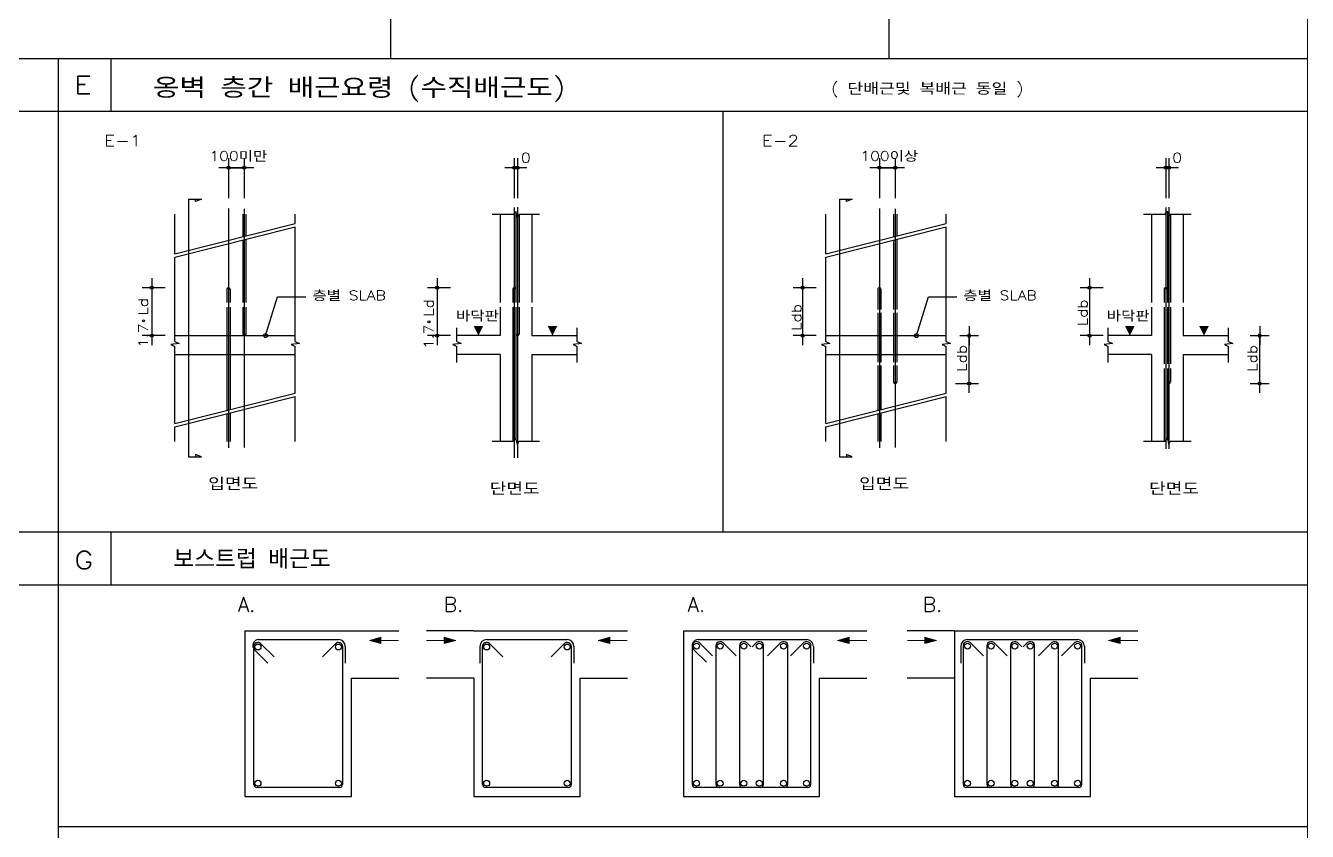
# Model space of a CAD drawing. Header units: millimetres. Extents: x 2237537 to 2823092, y 532110 to 734861.
# Drawn here: x 2773567 to 2806223, y 557364 to 577889 of the extents above; entities that cross this region are included whole.
import ezdxf
from ezdxf.lldxf.tags import DXFTag

# ---------------------------------------------------------------- set-up
doc = ezdxf.new("R2010")
doc.units = ezdxf.units.MM
doc.header["$LTSCALE"] = 300
doc.header["$MEASUREMENT"] = 0
doc.layers.get('0').update_dxf_attribs({"lineweight": 0})
for name, color, linetype in [('1', 1, 'DASHED'), ('2', 2, 'Continuous'), ('4', 4, 'Continuous'), ('9', 9, 'Continuous'), ('CEN', 1, 'CEN'), ('H', 1, 'Continuous'), ('T1', 2, 'Continuous'), ('WAL', 3, 'Continuous')]:
    doc.layers.add(name, color=color, linetype=linetype)
doc.layers.add('text', color=7, linetype='Continuous', lineweight=30)
doc.styles.add('HS', font='romans__.ttf', dxfattribs={"width": 1.1, "bigfont": 'ghs'})
tags = doc.linetypes.add('CEN', pattern=[62, 60, -1, 0, -1]).pattern_tags.tags
tags[10:11] = [DXFTag(74, 4), DXFTag(75, 0), DXFTag(340, '0'), DXFTag(46, 1.0), DXFTag(50, 0.0), DXFTag(44, 0.0), DXFTag(45, 0.0)]
tags[8:9] = [DXFTag(74, 4), DXFTag(75, 0), DXFTag(340, '0'), DXFTag(46, 1.0), DXFTag(50, 0.0), DXFTag(44, 0.0), DXFTag(45, 0.0)]
tags[6:7] = [DXFTag(74, 4), DXFTag(75, 0), DXFTag(340, '0'), DXFTag(46, 1.0), DXFTag(50, 0.0), DXFTag(44, 0.0), DXFTag(45, 0.0)]
tags[4:5] = [DXFTag(74, 4), DXFTag(75, 0), DXFTag(340, '0'), DXFTag(46, 1.0), DXFTag(50, 0.0), DXFTag(44, 0.0), DXFTag(45, 0.0)]
tags = doc.linetypes.add('CENTER', pattern=[45, 40, -2, 1, -2]).pattern_tags.tags
tags[10:11] = [DXFTag(74, 4), DXFTag(75, 0), DXFTag(340, '0'), DXFTag(46, 1.0), DXFTag(50, 0.0), DXFTag(44, 0.0), DXFTag(45, 0.0)]
tags[8:9] = [DXFTag(74, 4), DXFTag(75, 0), DXFTag(340, '0'), DXFTag(46, 1.0), DXFTag(50, 0.0), DXFTag(44, 0.0), DXFTag(45, 0.0)]
tags[6:7] = [DXFTag(74, 4), DXFTag(75, 0), DXFTag(340, '0'), DXFTag(46, 1.0), DXFTag(50, 0.0), DXFTag(44, 0.0), DXFTag(45, 0.0)]
tags[4:5] = [DXFTag(74, 4), DXFTag(75, 0), DXFTag(340, '0'), DXFTag(46, 1.0), DXFTag(50, 0.0), DXFTag(44, 0.0), DXFTag(45, 0.0)]
tags = doc.linetypes.add('DASHED', pattern=[3, 2, -1]).pattern_tags.tags
tags[6:7] = [DXFTag(74, 4), DXFTag(75, 0), DXFTag(340, '0'), DXFTag(46, 1.0), DXFTag(50, 0.0), DXFTag(44, 0.0), DXFTag(45, 0.0)]
tags[4:5] = [DXFTag(74, 4), DXFTag(75, 0), DXFTag(340, '0'), DXFTag(46, 1.0), DXFTag(50, 0.0), DXFTag(44, 0.0), DXFTag(45, 0.0)]
tags = doc.linetypes.add('HIDDEN', pattern=[2, 1, -1]).pattern_tags.tags
tags[6:7] = [DXFTag(74, 4), DXFTag(75, 0), DXFTag(340, '0'), DXFTag(46, 1.0), DXFTag(50, 0.0), DXFTag(44, 0.0), DXFTag(45, 0.0)]
tags[4:5] = [DXFTag(74, 4), DXFTag(75, 0), DXFTag(340, '0'), DXFTag(46, 1.0), DXFTag(50, 0.0), DXFTag(44, 0.0), DXFTag(45, 0.0)]

# ---------------------------------------------------------------- blocks, each defined once
blk = doc.blocks.new('PO10')
at = {"layer": '2'}
for p, q in [((0, 30), (0, -30)), ((30, 0), (-30, 0))]:
    blk.add_line(p, q, dxfattribs=at)
at = {"layer": 'WAL'}
blk.add_circle((0, 0), 5, dxfattribs=at)
blk = doc.blocks.new('25')
at = {"layer": '4'}
blk.add_circle((0, 0), 12.5, dxfattribs=at)

msp = doc.modelspace()

# ---------------------------------------------------------------- linework, layer by layer
for p, q in [((2806223.2, 588710.5, 1086.7), (2806223.2, 542189, 1086.7)), ((2782324.2, 562229.6, 1086.7), (2782620.7, 562309, 1086.7)), ((2782324.2, 562229.6, 1086.7), (2782620.7, 562150.1, 1086.7)), ((2782620.7, 562309, 1086.7), (2782620.7, 562150.1, 1086.7)), ((2782620.7, 562229.6, 1086.7), (2783069.4, 562229.6, 1086.7)), ((2784229.1, 562229.6, 1086.7), (2783780.4, 562229.6, 1086.7)), ((2784229.1, 562309, 1086.7), (2784229.1, 562150.1, 1086.7)), ((2784525.6, 562229.6, 1086.7), (2784229.1, 562309, 1086.7)), ((2784525.6, 562229.6, 1086.7), (2784229.1, 562150.1, 1086.7)), ((2788151.2, 562229.6, 1086.7), (2788447.6, 562309, 1086.7)), ((2788151.2, 562229.6, 1086.7), (2788447.6, 562150.1, 1086.7)), ((2788447.6, 562309, 1086.7), (2788447.6, 562150.1, 1086.7)), ((2788447.6, 562229.6, 1086.7), (2788896.4, 562229.6, 1086.7)), ((2794251.8, 562229.6, 1086.7), (2794548.2, 562309, 1086.7)), ((2794251.8, 562229.6, 1086.7), (2794548.2, 562150.1, 1086.7)), ((2794548.2, 562309, 1086.7), (2794548.2, 562150.1, 1086.7)), ((2794548.2, 562229.6, 1086.7), (2794997, 562229.6, 1086.7)), ((2796480, 562229.6, 1086.7), (2796031.2, 562229.6, 1086.7)), ((2796776.5, 562229.6, 1086.7), (2796480, 562309, 1086.7)), ((2796480, 562309, 1086.7), (2796480, 562150.1, 1086.7)), ((2796776.5, 562229.6, 1086.7), (2796480, 562150.1, 1086.7)), ((2801155.5, 562229.6, 1086.7), (2801452, 562309, 1086.7)), ((2801155.5, 562229.6, 1086.7), (2801452, 562150.1, 1086.7)), ((2801452, 562309, 1086.7), (2801452, 562150.1, 1086.7)), ((2801452, 562229.6, 1086.7), (2801900.8, 562229.6, 1086.7))]:
    msp.add_line(p, q)
for points in [[(2782324.2, 562229.6, 1086.7), (2782620.7, 562309, 1086.7), (2782620.7, 562150.1, 1086.7)], [(2784525.6, 562229.6, 1086.7), (2784229.1, 562309, 1086.7), (2784229.1, 562150.1, 1086.7)], [(2788151.2, 562229.6, 1086.7), (2788447.6, 562309, 1086.7), (2788447.6, 562150.1, 1086.7)], [(2794251.8, 562229.6, 1086.7), (2794548.2, 562309, 1086.7), (2794548.2, 562150.1, 1086.7)], [(2796776.5, 562229.6, 1086.7), (2796480, 562309, 1086.7), (2796480, 562150.1, 1086.7)], [(2801155.5, 562229.6, 1086.7), (2801452, 562309, 1086.7), (2801452, 562150.1, 1086.7)]]:
    msp.add_solid(points)
at = {"layer": '1', "color": 7}
for p, q in [((2740136.6, 577055.5, 1086.7), (2806223.2, 577055.5, 1086.7)), ((2774396.4, 577055.5, 1086.7), (2774396.4, 542411.6, 1086.7)), ((2740136.6, 575713.3, 1086.7), (2806223.2, 575713.3, 1086.7)), ((2740136.6, 564990.2, 1086.7), (2806223.2, 564990.2, 1086.7)), ((2740136.6, 563648, 1086.7), (2806223.2, 563648, 1086.7)), ((2774396.4, 557484.1, 1086.7), (2806223.2, 557484.1, 1086.7))]:
    msp.add_line(p, q, dxfattribs=at)
at = {"layer": '1', "color": 7, "elevation": 1086.7}
for points in [[(2775738.6, 577055.5), (2775738.6, 575713.3)], [(2775738.6, 564990.2), (2775738.6, 563648)]]:
    msp.add_lwpolyline(points, dxfattribs=at)
at = {"layer": '2'}
for p, q in [((2778734.3, 574269.6, 1086.7), (2779137, 574269.6, 1086.7)), ((2778734.3, 574269.6, 1086.7), (2778734.3, 573494.2, 1086.7)), ((2779137, 574269.6, 1086.7), (2779137, 573494.2, 1086.7)), ((2786017.7, 574269.3, 1086.7), (2786017.7, 573493.9, 1086.7)), ((2786098.2, 574269.3, 1086.7), (2786098.2, 573493.9, 1086.7)), ((2795318.1, 574269.6, 1086.7), (2795318.1, 573494.2, 1086.7)), ((2795318.1, 574269.6, 1086.7), (2795720.7, 574269.6, 1086.7)), ((2795720.7, 574269.6, 1086.7), (2795720.7, 573494.2, 1086.7)), ((2802615.2, 574269.3, 1086.7), (2802615.2, 573493.9, 1086.7)), ((2802695.8, 574269.3, 1086.7), (2802695.8, 573493.9, 1086.7)), ((2786006.2, 573088.1, 1086.7), (2786051.9, 573164.2, 1086.7)), ((2786051.9, 573164.2, 1086.7), (2786096.7, 572996.5, 1086.7)), ((2802603.8, 573088.1, 1086.7), (2802649.5, 573164.2, 1086.7)), ((2802649.5, 573164.2, 1086.7), (2802694.2, 572996.5, 1086.7)), ((2777366.6, 572076.3, 1086.7), (2777366.6, 573088.1, 1086.7)), ((2777366.6, 572076.3, 1086.7), (2780434.8, 572849.5, 1086.7)), ((2780434.8, 572849.5, 1086.7), (2780434.8, 573088.1, 1086.7)), ((2785454, 573088.1, 1086.7), (2786006.2, 573088.1, 1086.7)), ((2785655.3, 573088.1, 1086.7), (2785655.3, 570836.5, 1086.7)), ((2786096.7, 572996.5, 1086.7), (2786134, 573088.1, 1086.7)), ((2786134, 573088.1, 1086.7), (2786661.9, 573088.1, 1086.7)), ((2786460.6, 573088.1, 1086.7), (2786460.6, 570836.5, 1086.7)), ((2793950.4, 572076.3, 1086.7), (2793950.4, 573088.1, 1086.7)), ((2793950.4, 572076.3, 1086.7), (2797018.6, 572849.5, 1086.7)), ((2797018.6, 572849.5, 1086.7), (2797018.6, 573088.1, 1086.7)), ((2802051.5, 573088.1, 1086.7), (2802603.8, 573088.1, 1086.7)), ((2802252.8, 573088.1, 1086.7), (2802252.8, 570836.5, 1086.7)), ((2802694.2, 572996.5, 1086.7), (2802731.6, 573088.1, 1086.7)), ((2802731.6, 573088.1, 1086.7), (2803259.5, 573088.1, 1086.7)), ((2803058.1, 573088.1, 1086.7), (2803058.1, 570836.5, 1086.7)), ((2777366.6, 571993.2, 1086.7), (2780434.8, 572766.4, 1086.7)), ((2780434.8, 569843.2, 1086.7), (2780434.8, 572766.4, 1086.7)), ((2793950.4, 571993.2, 1086.7), (2797018.6, 572766.4, 1086.7)), ((2797018.6, 569843.2, 1086.7), (2797018.6, 572766.4, 1086.7)), ((2777366.6, 569843.2, 1086.7), (2777366.6, 571993.2, 1086.7)), ((2793950.4, 569843.2, 1086.7), (2793950.4, 571993.2, 1086.7)), ((2776779, 571212, 1086.7), (2776779, 569993, 1086.7)), ((2777123.7, 571212, 1086.7), (2776779, 571212, 1086.7)), ((2784395.4, 571212, 1086.7), (2784050.7, 571212, 1086.7)), ((2784050.7, 571212, 1086.7), (2784050.7, 569993, 1086.7)), ((2793707.5, 571212, 1086.7), (2793362.7, 571212, 1086.7)), ((2793362.7, 571212, 1086.7), (2793362.7, 569993, 1086.7)), ((2800673.9, 571212, 1086.7), (2800673.9, 569993, 1086.7)), ((2801018.6, 571212, 1086.7), (2800673.9, 571212, 1086.7)), ((2779679.6, 569993, 1086.7), (2779987.2, 570982.6, 1086.7)), ((2779987.2, 570982.6, 1086.7), (2780709.6, 570982.6, 1086.7)), ((2796263.3, 569993, 1086.7), (2796571, 570982.6, 1086.7)), ((2796571, 570982.6, 1086.7), (2797293.3, 570982.6, 1086.7)), ((2785655.3, 570715.6, 1086.7), (2785655.3, 569993, 1086.7)), ((2786460.6, 570715.6, 1086.7), (2786460.6, 569993, 1086.7)), ((2802252.8, 570715.6, 1086.7), (2802252.8, 569993, 1086.7)), ((2803058.1, 570715.6, 1086.7), (2803058.1, 569993, 1086.7)), ((2784550.3, 569843.2, 1086.7), (2784550.3, 570194.4, 1086.7)), ((2787618.4, 569843.2, 1086.7), (2787618.4, 570194.4, 1086.7)), ((2801147.8, 569843.2, 1086.7), (2801147.8, 570194.4, 1086.7)), ((2804216, 569843.2, 1086.7), (2804216, 570194.4, 1086.7)), ((2777123.7, 569993, 1086.7), (2776779, 569993, 1086.7)), ((2784395.4, 569993, 1086.7), (2784050.7, 569993, 1086.7)), ((2785655.3, 569993, 1086.7), (2784550.3, 569993, 1086.7)), ((2786460.6, 569993, 1086.7), (2787618.4, 569993, 1086.7)), ((2793707.5, 569993, 1086.7), (2793362.7, 569993, 1086.7)), ((2793707.5, 569993, 1086.7), (2793362.7, 569993, 1086.7)), ((2797606.3, 568774, 1086.7), (2797606.3, 569993, 1086.7)), ((2801018.6, 569993, 1086.7), (2800673.9, 569993, 1086.7)), ((2801018.6, 569993, 1086.7), (2800673.9, 569993, 1086.7)), ((2802252.8, 569993, 1086.7), (2801147.8, 569993, 1086.7)), ((2803058.1, 569993, 1086.7), (2804216, 569993, 1086.7)), ((2805008.2, 568774, 1086.7), (2805008.2, 569993, 1086.7)), ((2777476.8, 569795.2, 1086.7), (2777264.2, 569770.4, 1086.7)), ((2777264.2, 569770.4, 1086.7), (2777366.6, 569713.2, 1086.7)), ((2777366.6, 569843.2, 1086.7), (2777476.8, 569795.2, 1086.7)), ((2777366.6, 567749.8, 1086.7), (2777366.6, 569713.2, 1086.7)), ((2780545, 569795.2, 1086.7), (2780332.4, 569770.4, 1086.7)), ((2780332.4, 569770.4, 1086.7), (2780434.8, 569713.2, 1086.7)), ((2780434.8, 569843.2, 1086.7), (2780545, 569795.2, 1086.7)), ((2780434.8, 568523, 1086.7), (2780434.8, 569713.2, 1086.7)), ((2784660.4, 569795.2, 1086.7), (2784447.9, 569770.4, 1086.7)), ((2784447.9, 569770.4, 1086.7), (2784550.3, 569713.2, 1086.7)), ((2784550.3, 569843.2, 1086.7), (2784660.4, 569795.2, 1086.7)), ((2784550.3, 569308.5, 1086.7), (2784550.3, 569713.2, 1086.7)), ((2787728.6, 569795.2, 1086.7), (2787516, 569770.4, 1086.7)), ((2787516, 569770.4, 1086.7), (2787618.4, 569713.2, 1086.7)), ((2787618.4, 569843.2, 1086.7), (2787728.6, 569795.2, 1086.7)), ((2787618.4, 569308.5, 1086.7), (2787618.4, 569713.2, 1086.7)), ((2794060.6, 569795.2, 1086.7), (2793848, 569770.4, 1086.7)), ((2793848, 569770.4, 1086.7), (2793950.4, 569713.2, 1086.7)), ((2793950.4, 569843.2, 1086.7), (2794060.6, 569795.2, 1086.7)), ((2793950.4, 567749.8, 1086.7), (2793950.4, 569713.2, 1086.7)), ((2797128.7, 569795.2, 1086.7), (2796916.2, 569770.4, 1086.7)), ((2796916.2, 569770.4, 1086.7), (2797018.6, 569713.2, 1086.7)), ((2797018.6, 569843.2, 1086.7), (2797128.7, 569795.2, 1086.7)), ((2797018.6, 568523, 1086.7), (2797018.6, 569713.2, 1086.7)), ((2801258, 569795.2, 1086.7), (2801045.4, 569770.4, 1086.7)), ((2801045.4, 569770.4, 1086.7), (2801147.8, 569713.2, 1086.7)), ((2801147.8, 569843.2, 1086.7), (2801258, 569795.2, 1086.7)), ((2801147.8, 569308.5, 1086.7), (2801147.8, 569713.2, 1086.7)), ((2804113.6, 569770.4, 1086.7), (2804216, 569713.2, 1086.7)), ((2804216, 569308.5, 1086.7), (2804216, 569713.2, 1086.7)), ((2785655.3, 569509.9, 1086.7), (2784550.3, 569509.9, 1086.7)), ((2785655.3, 569509.9, 1086.7), (2785655.3, 567306.1, 1086.7)), ((2786460.6, 569509.9, 1086.7), (2786460.6, 567306.1, 1086.7)), ((2786460.6, 569509.9, 1086.7), (2787618.4, 569509.9, 1086.7)), ((2802252.8, 569509.9, 1086.7), (2801147.8, 569509.9, 1086.7)), ((2802252.8, 569509.9, 1086.7), (2802252.8, 567306.1, 1086.7)), ((2803058.1, 569509.9, 1086.7), (2804216, 569509.9, 1086.7)), ((2803058.1, 569509.9, 1086.7), (2803058.1, 567306.1, 1086.7)), ((2797261.5, 568774, 1086.7), (2797606.3, 568774, 1086.7)), ((2777366.6, 567749.8, 1086.7), (2780434.8, 568523, 1086.7)), ((2777366.6, 567666.8, 1086.7), (2780434.8, 568440, 1086.7)), ((2780434.8, 567293, 1086.7), (2780434.8, 568440, 1086.7)), ((2793950.4, 567749.8, 1086.7), (2797018.6, 568523, 1086.7)), ((2793950.4, 567666.8, 1086.7), (2797018.6, 568440, 1086.7)), ((2797018.6, 567293, 1086.7), (2797018.6, 568440, 1086.7)), ((2777366.6, 567293, 1086.7), (2777366.6, 567666.8, 1086.7)), ((2793950.4, 567293, 1086.7), (2793950.4, 567666.8, 1086.7)), ((2785454, 567306.1, 1086.7), (2786006.2, 567306.1, 1086.7)), ((2786006.2, 567306.1, 1086.7), (2786051.9, 567382.2, 1086.7)), ((2786051.9, 567382.2, 1086.7), (2786096.7, 567214.5, 1086.7)), ((2786096.7, 567214.5, 1086.7), (2786134, 567306.1, 1086.7)), ((2786134, 567306.1, 1086.7), (2786661.9, 567306.1, 1086.7)), ((2802051.5, 567306.1, 1086.7), (2802603.8, 567306.1, 1086.7)), ((2802603.8, 567306.1, 1086.7), (2802649.5, 567382.2, 1086.7)), ((2802649.5, 567382.2, 1086.7), (2802694.2, 567214.5, 1086.7)), ((2802694.2, 567214.5, 1086.7), (2802731.6, 567306.1, 1086.7)), ((2802731.6, 567306.1, 1086.7), (2803259.5, 567306.1, 1086.7))]:
    msp.add_line(p, q, dxfattribs=at)
at = {"layer": '2', "linetype": 'HIDDEN'}
for p, q in [((2777366.6, 569993, 1086.7), (2780434.8, 569993, 1086.7)), ((2793950.4, 569993, 1086.7), (2797018.6, 569993, 1086.7)), ((2777366.6, 569509.9, 1086.7), (2780434.8, 569509.9, 1086.7)), ((2793950.4, 569509.9, 1086.7), (2797018.6, 569509.9, 1086.7))]:
    msp.add_line(p, q, dxfattribs=at)
at = {"layer": '2', "color": 3}
for p, q in [((2804326.2, 569795.2, 1086.7), (2804113.6, 569770.4, 1086.7)), ((2804216, 569843.2, 1086.7), (2804326.2, 569795.2, 1086.7))]:
    msp.add_line(p, q, dxfattribs=at)
at = {"layer": '2'}
msp.add_circle((2779679.6, 569993, 1086.7), 50.3, dxfattribs=at)
at = {"layer": '4'}
for p, q in [((2777718.9, 573468.7, 1086.7), (2778044.8, 573468.7, 1086.7)), ((2777718.9, 573468.7, 1086.7), (2777718.9, 566906.4, 1086.7)), ((2777894.4, 573411.3, 1086.7), (2777894.4, 573468.7, 1086.7)), ((2778044.8, 573468.7, 1086.7), (2777894.4, 573411.3, 1086.7)), ((2794302.6, 573468.7, 1086.7), (2794302.6, 566906.4, 1086.7)), ((2794302.6, 573468.7, 1086.7), (2794628.6, 573468.7, 1086.7)), ((2794628.6, 573468.7, 1086.7), (2794478.1, 573411.3, 1086.7)), ((2794478.1, 573411.3, 1086.7), (2794478.1, 573468.7, 1086.7)), ((2786057.9, 573141.7, 1086.7), (2786057.9, 570836.5, 1086.7)), ((2802655.5, 573141.7, 1086.7), (2802655.5, 570836.5, 1086.7)), ((2779096.7, 573088.1, 1086.7), (2779096.7, 572512.3, 1086.7)), ((2779177.2, 573088.1, 1086.7), (2779177.2, 572532.6, 1086.7)), ((2786138.5, 573088.1, 1086.7), (2786138.5, 570836.5, 1086.7)), ((2795680.4, 573088.1, 1086.7), (2795680.4, 572512.3, 1086.7)), ((2795761, 573088.1, 1086.7), (2795761, 572532.6, 1086.7)), ((2802736, 573088.1, 1086.7), (2802736, 570836.5, 1086.7)), ((2779096.7, 572429.2, 1086.7), (2779096.7, 570836.5, 1086.7)), ((2779177.2, 572449.5, 1086.7), (2779177.2, 570836.5, 1086.7)), ((2795680.4, 572429.2, 1086.7), (2795680.4, 570781, 1086.7)), ((2795761, 572449.5, 1086.7), (2795761, 570781, 1086.7)), ((2778694.1, 571171.8, 1086.7), (2778694.1, 570836.5, 1086.7)), ((2778774.6, 571171.8, 1086.7), (2778774.6, 570836.5, 1086.7)), ((2785977.4, 571171.8, 1086.7), (2785977.4, 570836.5, 1086.7)), ((2795277.8, 571171.8, 1086.7), (2795277.8, 570781, 1086.7)), ((2795358.3, 571171.8, 1086.7), (2795358.3, 570781, 1086.7)), ((2802575, 571171.8, 1086.7), (2802575, 570836.5, 1086.7)), ((2778694.1, 570715.6, 1086.7), (2778694.1, 568084.3, 1086.7)), ((2778774.6, 570715.6, 1086.7), (2778774.6, 568104.6, 1086.7)), ((2779096.7, 570715.6, 1086.7), (2779096.7, 570033.3, 1086.7)), ((2779177.2, 570715.6, 1086.7), (2779177.2, 570033.3, 1086.7)), ((2785977.4, 570715.6, 1086.7), (2785977.4, 567306.1, 1086.7)), ((2786057.9, 570715.6, 1086.7), (2786057.9, 567359.7, 1086.7)), ((2786138.5, 570715.6, 1086.7), (2786138.5, 570033.3, 1086.7)), ((2795277.8, 570781, 1086.7), (2795277.8, 570656.5, 1086.7)), ((2795277.8, 570575.9, 1086.7), (2795277.8, 569314.3, 1086.7)), ((2795358.3, 570781, 1086.7), (2795358.3, 570656.5, 1086.7)), ((2795358.3, 570575.9, 1086.7), (2795358.3, 569314.3, 1086.7)), ((2795680.4, 570781, 1086.7), (2795680.4, 570656.5, 1086.7)), ((2795680.4, 570575.9, 1086.7), (2795680.4, 569993, 1086.7)), ((2795761, 570781, 1086.7), (2795761, 570656.5, 1086.7)), ((2795761, 570575.9, 1086.7), (2795761, 569993, 1086.7)), ((2802575, 570715.6, 1086.7), (2802575, 569273.8, 1086.7)), ((2802655.5, 570715.6, 1086.7), (2802655.5, 569273.8, 1086.7)), ((2802736, 570715.6, 1086.7), (2802736, 569273.8, 1086.7)), ((2795680.4, 569993, 1086.7), (2795680.4, 569314.3, 1086.7)), ((2795761, 569993, 1086.7), (2795761, 569314.3, 1086.7)), ((2795277.8, 569233.8, 1086.7), (2795277.8, 568084.3, 1086.7)), ((2795358.3, 569233.8, 1086.7), (2795358.3, 568104.6, 1086.7)), ((2795680.4, 569233.8, 1086.7), (2795680.4, 568811, 1086.7)), ((2795761, 569233.8, 1086.7), (2795761, 568811, 1086.7)), ((2802575, 569153, 1086.7), (2802575, 567306.1, 1086.7)), ((2802655.5, 569153, 1086.7), (2802655.5, 567359.7, 1086.7)), ((2802736, 569153, 1086.7), (2802736, 568813.1, 1086.7)), ((2778694.1, 568001.3, 1086.7), (2778694.1, 567293, 1086.7)), ((2778774.6, 568021.6, 1086.7), (2778774.6, 567293, 1086.7)), ((2795277.8, 568001.3, 1086.7), (2795277.8, 567293, 1086.7)), ((2795358.3, 568021.6, 1086.7), (2795358.3, 567293, 1086.7)), ((2778044.8, 566906.4, 1086.7), (2777894.4, 566963.8, 1086.7)), ((2777894.4, 566963.8, 1086.7), (2777894.4, 566906.4, 1086.7)), ((2794478.1, 566963.8, 1086.7), (2794478.1, 566906.4, 1086.7)), ((2794628.6, 566906.4, 1086.7), (2794478.1, 566963.8, 1086.7)), ((2777718.9, 566906.4, 1086.7), (2778044.8, 566906.4, 1086.7)), ((2794302.6, 566906.4, 1086.7), (2794628.6, 566906.4, 1086.7))]:
    msp.add_line(p, q, dxfattribs=at)
at = {"layer": '4', "color": 7, "elevation": 1086.7}
for points in [[(2782861.3, 587367.8), (2782861.3, 577055.5)], [(2795558.6, 587367.8), (2795558.6, 577055.5)], [(2791326.2, 575713.3), (2791326.2, 564990.2)]]:
    msp.add_lwpolyline(points, dxfattribs=at)
at = {"layer": '4', "elevation": 1086.7}
for points in [[(2785102.8, 569993, 0, 241.6, 0), (2785102.8, 570234.6, 241.6, 241.6, 0)], [(2786991.2, 569993, 0, 241.6, 0), (2786991.2, 570234.6, 241.6, 241.6, 0)], [(2801700.3, 569993, 0, 241.6, 0), (2801700.3, 570234.6, 241.6, 241.6, 0)], [(2803588.7, 569993, 0, 241.6, 0), (2803588.7, 570234.6, 241.6, 241.6, 0)]]:
    msp.add_lwpolyline(points, format="xyseb", dxfattribs=at)
at = {"layer": '4'}
for centre, start, end in [((2778734.3, 571171.8, 1086.7), 0, 180), ((2786017.7, 571171.8, 1086.7), 0, 180), ((2795318.1, 571171.8, 1086.7), 0, 180), ((2802615.2, 571171.8, 1086.7), 0, 180), ((2779137, 570033.3, 1086.7), 180, 0), ((2786098.2, 570033.3, 1086.7), 180, 0), ((2795720.7, 568811, 1086.7), 180, 0), ((2802695.8, 568813.1, 1086.7), 180, 0)]:
    msp.add_arc(centre, 40.3, start, end, dxfattribs=at)
at = {"layer": '9'}
for p, q in [((2779381.2, 558556, 1086.7), (2779381.2, 562089.9, 1086.7)), ((2779503.2, 562248.1, 1086.7), (2781536.3, 562248.1, 1086.7)), ((2779555.1, 562150.3, 1086.7), (2779896.2, 561809.2, 1086.7)), ((2781467.8, 562150.3, 1086.7), (2781126.6, 561809.2, 1086.7)), ((2781641.6, 562089.9, 1086.7), (2781641.6, 558556, 1086.7)), ((2781709.6, 562074.8, 1086.7), (2781709.6, 561650.3, 1086.7)), ((2785140.2, 562074.8, 1086.7), (2785140.2, 561650.3, 1086.7)), ((2785208.2, 558556, 1086.7), (2785208.2, 562089.9, 1086.7)), ((2785313.5, 562248.1, 1086.7), (2787363.2, 562248.1, 1086.7)), ((2785382, 562150.3, 1086.7), (2785723.2, 561809.2, 1086.7)), ((2787294.8, 562150.3, 1086.7), (2786953.6, 561809.2, 1086.7)), ((2787468.6, 562089.9, 1086.7), (2787468.6, 558556, 1086.7)), ((2787536.5, 562074.8, 1086.7), (2787536.5, 561650.3, 1086.7)), ((2790555.3, 558556, 1086.7), (2790555.3, 562121.1, 1086.7)), ((2790699.8, 562248.1, 1086.7), (2793463.8, 562248.1, 1086.7)), ((2790729.1, 562173, 1086.7), (2791070.3, 561831.8, 1086.7)), ((2791158.1, 558556, 1086.7), (2791158.1, 562110.4, 1086.7)), ((2791331.9, 562173, 1086.7), (2791673.1, 561831.8, 1086.7)), ((2791760.9, 558556, 1086.7), (2791760.9, 562107.3, 1086.7)), ((2791934.7, 562173, 1086.7), (2792043.9, 562063.8, 1086.7)), ((2792189.8, 562173, 1086.7), (2792081.4, 562064.6, 1086.7)), ((2792363.6, 558556, 1086.7), (2792363.6, 562107.3, 1086.7)), ((2792809.1, 562173, 1086.7), (2792468, 561831.8, 1086.7)), ((2792983, 558556, 1086.7), (2792983, 562107.3, 1086.7)), ((2793395.4, 562173, 1086.7), (2793054.2, 561831.8, 1086.7)), ((2793569.2, 558556, 1086.7), (2793569.2, 562112.5, 1086.7)), ((2793637.1, 562074.8, 1086.7), (2793637.1, 561650.3, 1086.7)), ((2797391.1, 562074.8, 1086.7), (2797391.1, 561650.3, 1086.7)), ((2797459, 558556, 1086.7), (2797459, 562112.5, 1086.7)), ((2797564.4, 562248.1, 1086.7), (2800367.6, 562248.1, 1086.7)), ((2797632.9, 562173, 1086.7), (2797974.1, 561831.8, 1086.7)), ((2798061.8, 558556, 1086.7), (2798061.8, 562107.3, 1086.7)), ((2798235.7, 562173, 1086.7), (2798576.9, 561831.8, 1086.7)), ((2798664.6, 558556, 1086.7), (2798664.6, 562107.3, 1086.7)), ((2798838.5, 562173, 1086.7), (2798947.6, 562063.8, 1086.7)), ((2799093.5, 562173, 1086.7), (2798985.2, 562064.6, 1086.7)), ((2799267.4, 558556, 1086.7), (2799267.4, 562107.3, 1086.7)), ((2799712.9, 562173, 1086.7), (2799371.7, 561831.8, 1086.7)), ((2799886.7, 558556, 1086.7), (2799886.7, 562107.3, 1086.7)), ((2800299.1, 562173, 1086.7), (2799957.9, 561831.8, 1086.7)), ((2800473, 558556, 1086.7), (2800473, 562112.5, 1086.7)), ((2800540.9, 562074.8, 1086.7), (2800540.9, 561650.3, 1086.7)), ((2779396.6, 561990.8, 1086.7), (2779737.3, 561650.2, 1086.7)), ((2790593.3, 561990.8, 1086.7), (2790911.3, 561672.8, 1086.7)), ((2781566.3, 558480.7, 1086.7), (2779456.6, 558480.7, 1086.7)), ((2787393.3, 558480.7, 1086.7), (2785283.5, 558480.7, 1086.7)), ((2793493.9, 558480.7, 1086.7), (2790630.6, 558480.7, 1086.7)), ((2800397.6, 558480.7, 1086.7), (2797534.4, 558480.7, 1086.7))]:
    msp.add_line(p, q, dxfattribs=at)
for centre in [(2779485.9, 562060.5, 1086.7), (2781537, 562060.5, 1086.7), (2785312.8, 562060.5, 1086.7), (2787363.9, 562060.5, 1086.7), (2790660, 562083.1, 1086.7), (2791262.8, 562083.1, 1086.7), (2791865.5, 562083.1, 1086.7), (2792259, 562083.1, 1086.7), (2792878.3, 562083.1, 1086.7), (2793464.5, 562083.1, 1086.7), (2797563.7, 562083.1, 1086.7), (2798166.5, 562083.1, 1086.7), (2798769.3, 562083.1, 1086.7), (2799162.7, 562083.1, 1086.7), (2799782.1, 562083.1, 1086.7), (2800368.3, 562083.1, 1086.7), (2779485.9, 558589.5, 1086.7), (2781537, 558589.5, 1086.7), (2785312.8, 558589.5, 1086.7), (2787363.9, 558589.5, 1086.7), (2790660, 558589.5, 1086.7), (2791262.8, 558589.5, 1086.7), (2791865.5, 558589.5, 1086.7), (2792259, 558589.5, 1086.7), (2792878.3, 558589.5, 1086.7), (2793464.5, 558589.5, 1086.7), (2797563.7, 558589.5, 1086.7), (2798166.5, 558589.5, 1086.7), (2798769.3, 558589.5, 1086.7), (2799162.7, 558589.5, 1086.7), (2799782.1, 558589.5, 1086.7), (2800368.3, 558589.5, 1086.7)]:
    msp.add_circle(centre, 75.3, dxfattribs=at)
for centre, radius, start, end in [((2779503.2, 562097.4, 1086.7), 150.7, 90, 225), ((2779456.6, 562089.9, 1086.7), 75.3, 164.301, 180), ((2779485.9, 562060.5, 1086.7), 113.4, 52.40003, 153.98278), ((2781537, 562060.5, 1086.7), 113.4, 26.01722, 127.59997), ((2781536.3, 562074.8, 1086.7), 173.3, 0, 90), ((2781566.3, 562089.9, 1086.7), 75.3, 0, 15.699), ((2785313.5, 562074.8, 1086.7), 173.3, 90, 180), ((2785283.5, 562089.9, 1086.7), 75.3, 164.301, 180), ((2785312.8, 562060.5, 1086.7), 113.4, 52.40003, 153.98278), ((2787363.9, 562060.5, 1086.7), 113.4, 26.01722, 127.59997), ((2787363.2, 562074.8, 1086.7), 173.3, 0, 90), ((2787393.3, 562089.9, 1086.7), 75.3, 0, 15.699), ((2790699.8, 562097.4, 1086.7), 150.7, 90, 225), ((2790630.6, 562112.5, 1086.7), 75.3, 164.301, 180), ((2790660, 562083.1, 1086.7), 113.4, 52.40003, 153.98278), ((2791233.4, 562107.3, 1086.7), 75.3, 140.51061, 180), ((2791262.8, 562083.1, 1086.7), 113.4, 52.40003, 140.51061), ((2791836.2, 562107.3, 1086.7), 75.3, 140.51061, 180), ((2791865.5, 562083.1, 1086.7), 113.4, 52.40003, 140.51061), ((2792259, 562083.1, 1086.7), 113.4, 39.48939, 127.59997), ((2792288.3, 562107.3, 1086.7), 75.3, 0, 39.48939), ((2792878.3, 562083.1, 1086.7), 113.4, 39.48939, 127.59997), ((2792907.6, 562107.3, 1086.7), 75.3, 0, 39.48939), ((2793464.5, 562083.1, 1086.7), 113.4, 26.01722, 127.59997), ((2793463.8, 562074.8, 1086.7), 173.3, 0, 90), ((2793493.9, 562112.5, 1086.7), 75.3, 0, 15.699), ((2797564.4, 562074.8, 1086.7), 173.3, 90, 180), ((2797534.4, 562112.5, 1086.7), 75.3, 164.301, 180), ((2797563.7, 562083.1, 1086.7), 113.4, 52.40003, 153.98278), ((2798137.2, 562107.3, 1086.7), 75.3, 140.51061, 180), ((2798166.5, 562083.1, 1086.7), 113.4, 52.40003, 140.51061), ((2798740, 562107.3, 1086.7), 75.3, 140.51061, 180), ((2798769.3, 562083.1, 1086.7), 113.4, 52.40003, 140.51061), ((2799162.7, 562083.1, 1086.7), 113.4, 39.48939, 127.59997), ((2799192, 562107.3, 1086.7), 75.3, 0, 39.48939), ((2799782.1, 562083.1, 1086.7), 113.4, 39.48939, 127.59997), ((2799811.4, 562107.3, 1086.7), 75.3, 0, 39.48939), ((2800368.3, 562083.1, 1086.7), 113.4, 26.01722, 127.59997), ((2800367.6, 562074.8, 1086.7), 173.3, 0, 90), ((2800397.6, 562112.5, 1086.7), 75.3, 0, 15.699), ((2779456.6, 558556, 1086.7), 75.3, 180, 270), ((2781566.3, 558556, 1086.7), 75.3, 270, 0), ((2785283.5, 558556, 1086.7), 75.3, 180, 270), ((2787393.3, 558556, 1086.7), 75.3, 270, 0), ((2790630.6, 558556, 1086.7), 75.3, 180, 270), ((2791233.4, 558556, 1086.7), 75.3, 180, 270), ((2791836.2, 558556, 1086.7), 75.3, 180, 270), ((2792288.3, 558556, 1086.7), 75.3, 270, 0), ((2792907.6, 558556, 1086.7), 75.3, 270, 0), ((2793493.9, 558556, 1086.7), 75.3, 270, 0), ((2797534.4, 558556, 1086.7), 75.3, 180, 270), ((2798137.2, 558556, 1086.7), 75.3, 180, 270), ((2798740, 558556, 1086.7), 75.3, 180, 270), ((2799192, 558556, 1086.7), 75.3, 270, 0), ((2799811.4, 558556, 1086.7), 75.3, 270, 0), ((2800397.6, 558556, 1086.7), 75.3, 270, 0)]:
    msp.add_arc(centre, radius, start, end, dxfattribs=at)
at = {"layer": 'CEN'}
for p, q in [((2778734.3, 573230.2, 1086.7), (2778734.3, 567135.2, 1086.7)), ((2779137, 573221.8, 1086.7), (2779137, 567145.1, 1086.7)), ((2786017.7, 573257.3, 1086.7), (2786017.7, 566882.7, 1086.7)), ((2786098.2, 573264.3, 1086.7), (2786098.2, 566882.7, 1086.7)), ((2795318.1, 573230.2, 1086.7), (2795318.1, 567135.2, 1086.7)), ((2795720.7, 573221.8, 1086.7), (2795720.7, 567145.1, 1086.7)), ((2802615.2, 573257.3, 1086.7), (2802615.2, 567106.7, 1086.7)), ((2802695.8, 573264.3, 1086.7), (2802695.8, 567106.7, 1086.7))]:
    msp.add_line(p, q, dxfattribs=at)
at = {"layer": 'H', "linetype": 'CENTER'}
for p, q in [((2779155.2, 562474.1, 1086.7), (2783073.3, 562474.1, 1086.7)), ((2779155.2, 562474.1, 1086.7), (2779155.2, 558254.7, 1086.7)), ((2784982.1, 562474.1, 1086.7), (2783776.6, 562474.1, 1086.7)), ((2784982.1, 562474.1, 1086.7), (2788900.2, 562474.1, 1086.7)), ((2790329.2, 562474.1, 1086.7), (2795000.8, 562474.1, 1086.7)), ((2790329.2, 562474.1, 1086.7), (2790329.2, 558254.7, 1086.7)), ((2797233, 562474.1, 1086.7), (2796027.4, 562474.1, 1086.7)), ((2797233, 562474.1, 1086.7), (2801904.6, 562474.1, 1086.7)), ((2797233, 562474.1, 1086.7), (2797233, 558254.7, 1086.7)), ((2781867.7, 561268.6, 1086.7), (2783073.3, 561268.6, 1086.7)), ((2781867.7, 558254.7, 1086.7), (2781867.7, 561268.6, 1086.7)), ((2784982.1, 561268.6, 1086.7), (2783776.6, 561268.6, 1086.7)), ((2784982.1, 561268.6, 1086.7), (2784982.1, 558254.7, 1086.7)), ((2787694.6, 558254.7, 1086.7), (2787694.6, 561268.6, 1086.7)), ((2787694.6, 561268.6, 1086.7), (2788900.2, 561268.6, 1086.7)), ((2793795.3, 558254.7, 1086.7), (2793795.3, 561268.6, 1086.7)), ((2793795.3, 561268.6, 1086.7), (2795000.8, 561268.6, 1086.7)), ((2797233, 561268.6, 1086.7), (2796027.4, 561268.6, 1086.7)), ((2800699, 558254.7, 1086.7), (2800699, 561268.6, 1086.7)), ((2800699, 561268.6, 1086.7), (2801904.6, 561268.6, 1086.7)), ((2779155.2, 558254.7, 1086.7), (2781867.7, 558254.7, 1086.7)), ((2784982.1, 558254.7, 1086.7), (2787694.6, 558254.7, 1086.7)), ((2790329.2, 558254.7, 1086.7), (2793795.3, 558254.7, 1086.7)), ((2797233, 558254.7, 1086.7), (2800699, 558254.7, 1086.7))]:
    msp.add_line(p, q, dxfattribs=at)
at = {"layer": 'text', "color": 4}
msp.add_circle((2776567.3, 570372.4, 1086.7), 25.2, dxfattribs=at)
at = {"layer": 'text', "color": 3}
msp.add_circle((2783843.3, 570343.1, 1086.7), 25.2, dxfattribs=at)

# ---------------------------------------------------------------- block references
at = {"layer": '2', "yscale": 8.052817499963567, "zscale": 8.052817499999946}
for p, xscale in [((2778734.3, 574269.6, 1086.7), 8.052817499730736), ((2779137, 574269.6, 1086.7), 8.052817499730736), ((2786017.7, 574269.3, 1086.7), 8.052817499730736), ((2786098.2, 574269.3, 1086.7), 8.052817499730736), ((2795318.1, 574269.6, 1086.7), 8.052817499730736), ((2795720.7, 574269.6, 1086.7), 8.052817499730736), ((2802615.2, 574269.3, 1086.7), 8.052817499730736), ((2802695.8, 574269.3, 1086.7), 8.052817499730736), ((2776779, 571212, 1086.7), 8.052817499730736), ((2784050.7, 571212, 1086.7), 8.052817499730736), ((2793362.7, 571212, 1086.7), 8.052817499730736), ((2800673.9, 571212, 1086.7), 8.052817499730736), ((2776779, 569993, 1086.7), 8.052817499730736), ((2784050.7, 569993, 1086.7), 8.052817499730736), ((2793362.7, 569993, 1086.7), 8.052817499730736), ((2797606.3, 569993, 1086.7), -8.052817499730736), ((2800673.9, 569993, 1086.7), 8.052817499730736), ((2805008.2, 569993, 1086.7), -8.052817499730736)]:
    msp.add_blockref('PO10', p, dxfattribs=dict(at, xscale=xscale))
at = {"layer": '2', "xscale": 8.052817499730736, "yscale": 8.052817499963567, "zscale": 8.052817499999946, "rotation": 180}
for p in [(2797606.3, 568774, 1086.7), (2805008.2, 568774, 1086.7)]:
    msp.add_blockref('PO10', p, dxfattribs=at)
at = {"layer": '4', "xscale": 4.026408750098199, "yscale": 4.026408749981783, "zscale": 4.026408749999973}
msp.add_blockref('25', (2796263.3, 569993, 1086.7), dxfattribs=at)

# ---------------------------------------------------------------- texts
at = {"layer": '1', "color": 2, "style": 'HS', "width": 1.2}
for s, height, p in [('E', 447.4, (2774808.8, 576153.9, 1086.7)), ('옹벽 층간 배근요령 (수직배근도)', 447.379, (2776811.9, 576096.4, 1086.7)), ('G', 447.4, (2774808.8, 564051.1, 1086.7))]:
    msp.add_text(s, height=height, dxfattribs=at).set_placement(p)
at = {"layer": '1', "color": 2, "style": 'HS'}
msp.add_text('보스트럽 배근도', height=423.83, dxfattribs=at).set_placement((2777329.6, 564103.4, 1086.7))
at = {"layer": 'T1', "style": 'HS'}
for s, p in [('A.', (2778970.3, 562955.5, 1086.7)), ('B.', (2784217.7, 562955.5, 1086.7)), ('A.', (2790427.9, 562955.5, 1086.7)), ('B. ', (2796422.2, 562955.5, 1086.7))]:
    msp.add_text(s, height=376.74, dxfattribs=at).set_placement(p)
at = {"layer": 'text', "color": 3, "style": 'HS', "width": 1.2}
for s, height, p in [('( 단배근및 복배근 동일 )', 268.427, (2794086.5, 576155.6, 1086.7)), ('E-1', 281.85, (2775571.3, 574816.7, 1086.7)), ('E-2', 281.85, (2792326.3, 574816.7, 1086.7)), ('100미만', 241.58, (2778250, 574447, 1086.7)), ('0', 241.6, (2786184.9, 574403.5, 1086.7)), ('100이상', 241.58, (2794833.8, 574447, 1086.7)), ('0', 241.6, (2802782.5, 574403.5, 1086.7)), ('층별 SLAB', 241.58, (2780873.7, 570897.3, 1086.7)), ('층별 SLAB', 241.58, (2797457.4, 570897.3, 1086.7)), ('바닥판', 241.58, (2784532.5, 570377.6, 1086.7)), ('바닥판', 241.58, (2801113.2, 570377.6, 1086.7)), ('입면도', 281.85, (2778219.1, 566085.6, 1086.7)), ('단면도', 281.85, (2785391.3, 565959.5, 1086.7)), ('입면도', 281.85, (2794802.9, 566085.6, 1086.7)), ('단면도', 281.85, (2802190.2, 565959.5, 1086.7))]:
    msp.add_text(s, height=height, dxfattribs=at).set_placement(p)
for s, p in [('1.7 Ld', (2776681.9, 569682.4, 1086.7)), ('1.7 Ld', (2783957.9, 569653.1, 1086.7)), ('Ldb', (2800618.6, 570232, 1086.7)), ('Ldb', (2793326.9, 570115.2, 1086.7)), ('Ldb', (2797538.5, 569073.7, 1086.7)), ('Ldb', (2804940.5, 569073.7, 1086.7))]:
    msp.add_text(s, height=241.58, rotation=90, dxfattribs=at).set_placement(p)

doc.saveas('drawing.dxf')
